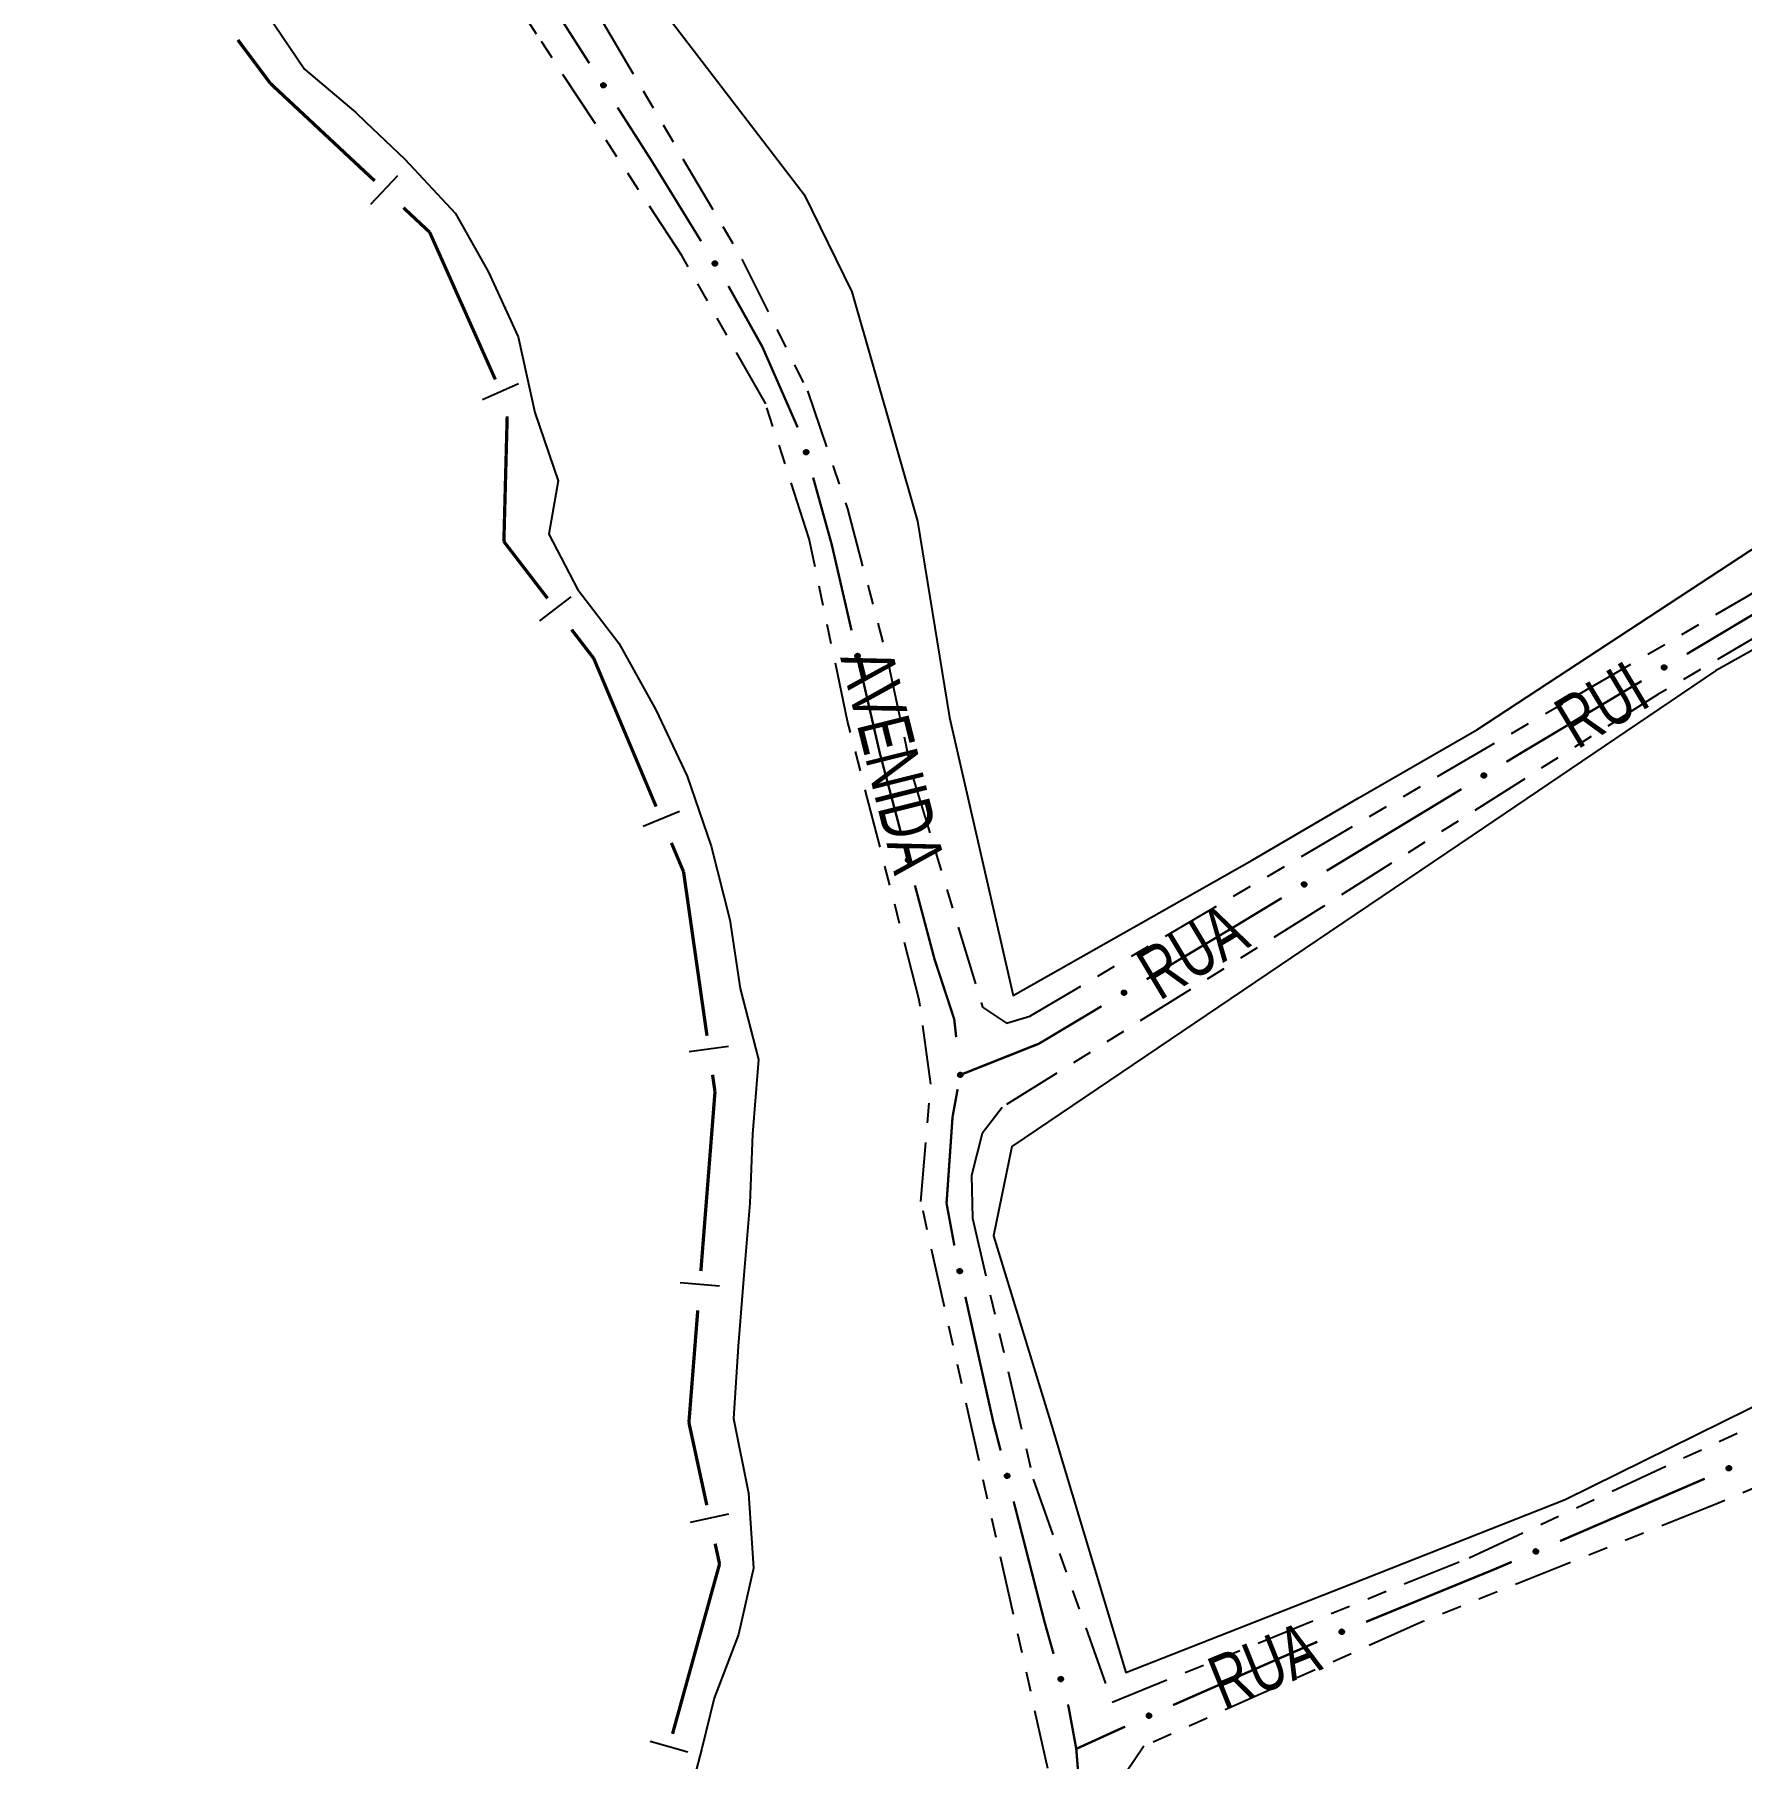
# Model space of a CAD drawing. Extents: x 207981 to 210201, y 4876477 to 4878908.
# Drawn here: x 208852.8 to 208982.8, y 4878459 to 4878590.2 of the extents above; entities that cross this region are included whole.
import ezdxf

# ---------------------------------------------------------------- set-up
doc = ezdxf.new("R2010")
doc.units = 0
doc.header["$LTSCALE"] = 1.5
doc.header["$MEASUREMENT"] = 0
doc.linetypes.add('TRACO_25', pattern=[8, 3, -1, 1, -1, 1, -1])
for name, color, linetype in [('HD-CURSO-PERENE', 170, 'CONTINUOUS'), ('LM-LIM-SETORES-BAIRROS', 250, 'CONTINUOUS'), ('RU-QUADRA', 210, 'CONTINUOUS'), ('SV-EIXO-RUA-N-PAV', 6, 'CONTINUOUS'), ('SV-RUA-NAO-PAV', 7, 'CONTINUOUS'), ('SV-TXT-RUA-N-PAV', 7, 'CONTINUOUS')]:
    doc.layers.add(name, color=color, linetype=linetype)
doc.styles.add('ARIAL', font='ARIAL.SHX')

msp = doc.modelspace()

# ---------------------------------------------------------------- linework, layer by layer
at = {"layer": 'HD-CURSO-PERENE', "linetype": 'Continuous'}
msp.add_polyline3d([(208870.513469, 4878591.827757, 2.24908), (208873.402729, 4878587.578788, 2.24908), (208877.3123, 4878584.289623, 2.24908), (208878.046789, 4878583.584831, 2.24908), (208881.031789, 4878580.720518, 2.24908), (208884.881162, 4878576.601541, 2.24908), (208887.400337, 4878572.122615, 2.24908), (208889.649386, 4878567.203783, 2.24908), (208890.918156, 4878561.44512, 2.24908), (208892.697097, 4878556.236343, 2.24908), (208891.984475, 4878552.189893, 2.24908), (208894.185309, 4878547.998247, 2.24908), (208897.334624, 4878543.889252, 2.24908), (208900.153685, 4878538.810469, 2.24908), (208902.532718, 4878533.771667, 2.24908), (208904.361635, 4878528.442919, 2.24908), (208905.780453, 4878522.834225, 2.24908), (208906.559302, 4878517.595432, 2.24908), (208907.948163, 4878512.186692, 2.24908), (208907.496801, 4878506.497974, 2.24908), (208907.305564, 4878501.249162, 2.24908), (208906.854251, 4878495.770396, 2.24908), (208906.422961, 4878490.38161, 2.24908), (208906.061646, 4878484.862855, 2.24908), (208907.190423, 4878479.184171, 2.24908), (208907.589129, 4878473.475476, 2.24908), (208906.447855, 4878468.416599, 2.24908), (208904.59657, 4878463.577656, 2.24908), (208903.656003, 4878459.739593, 2.24908), (208903.060608, 4878457.516126, 2.246898)], dxfattribs=at)
at = {"layer": 'LM-LIM-SETORES-BAIRROS', "const_width": 0.25}
for points in [[(208868.320269, 4878589.810219), (208870.714654, 4878586.606015)], [(208868.320269, 4878589.810219), (208870.714654, 4878586.606015)], [(208870.714654, 4878586.606015), (208870.790055, 4878586.505113)], [(208870.714654, 4878586.606015), (208870.790055, 4878586.505113)], [(208870.790055, 4878586.505113), (208878.736303, 4878579.082052)], [(208870.790055, 4878586.505113), (208878.736303, 4878579.082052)], [(208880.928566, 4878577.03413), (208882.390074, 4878575.668849)], [(208880.928566, 4878577.03413), (208882.390074, 4878575.668849)], [(208882.390074, 4878575.668849), (208882.923047, 4878575.170967)], [(208882.390074, 4878575.668849), (208882.923047, 4878575.170967)], [(208882.923047, 4878575.170967), (208887.92068, 4878563.964156)], [(208882.923047, 4878575.170967), (208887.92068, 4878563.964156)], [(208888.825193, 4878561.161066), (208888.587608, 4878552.164203)], [(208888.825193, 4878561.161066), (208888.587608, 4878552.164203)], [(208888.587608, 4878552.164203), (208888.573305, 4878551.622585)], [(208888.587608, 4878552.164203), (208888.573305, 4878551.622585)], [(208888.573305, 4878551.622585), (208891.901224, 4878547.29629)], [(208888.573305, 4878551.622585), (208891.901224, 4878547.29629)], [(208893.730356, 4878544.918418), (208894.949778, 4878543.33317)], [(208893.730356, 4878544.918418), (208894.949778, 4878543.33317)], [(208894.949778, 4878543.33317), (208895.413016, 4878542.73096)], [(208894.949778, 4878543.33317), (208895.413016, 4878542.73096)], [(208895.413016, 4878542.73096), (208900.162924, 4878531.449928)], [(208895.413016, 4878542.73096), (208900.162924, 4878531.449928)], [(208901.327095, 4878528.685022), (208902.103209, 4878526.841751)], [(208901.327095, 4878528.685022), (208902.103209, 4878526.841751)], [(208902.103209, 4878526.841751), (208902.252727, 4878526.486645)], [(208902.103209, 4878526.841751), (208902.252727, 4878526.486645)], [(208902.252727, 4878526.486645), (208904.036715, 4878513.998729)], [(208902.252727, 4878526.486645), (208904.036715, 4878513.998729)], [(208904.460979, 4878511.028881), (208904.6024, 4878510.038931)], [(208904.460979, 4878511.028881), (208904.6024, 4878510.038931)], [(208904.646626, 4878509.729353), (208903.570534, 4878496.084441)], [(208904.646626, 4878509.729353), (208903.570534, 4878496.084441)], [(208904.6024, 4878510.038931), (208904.646626, 4878509.729353)], [(208904.6024, 4878510.038931), (208904.646626, 4878509.729353)], [(208903.334675, 4878493.093727), (208902.705716, 4878485.11849)], [(208903.334675, 4878493.093727), (208902.705716, 4878485.11849)], [(208902.705716, 4878485.11849), (208902.661251, 4878484.554666)], [(208902.705716, 4878485.11849), (208902.661251, 4878484.554666)], [(208902.661251, 4878484.554666), (208904.023762, 4878478.266153)], [(208902.661251, 4878484.554666), (208904.023762, 4878478.266153)], [(208904.659022, 4878475.334184), (208904.870776, 4878474.35686)], [(208904.659022, 4878475.334184), (208904.870776, 4878474.35686)], [(208904.870776, 4878474.35686), (208904.993948, 4878473.788373)], [(208904.870776, 4878474.35686), (208904.993948, 4878473.788373)], [(208904.993948, 4878473.788373), (208901.412878, 4878460.856733)], [(208904.993948, 4878473.788373), (208901.412878, 4878460.856733)]]:
    msp.add_lwpolyline(points, dxfattribs=at)
at = {"layer": 'LM-LIM-SETORES-BAIRROS'}
for points in [[(208878.443096, 4878577.30328), (208880.491018, 4878579.495543)], [(208878.443096, 4878577.30328), (208880.491018, 4878579.495543)], [(208886.95801, 4878562.439929), (208889.697916, 4878563.661779)], [(208886.95801, 4878562.439929), (208889.697916, 4878563.661779)], [(208891.321999, 4878545.5891), (208893.699871, 4878547.418232)], [(208891.321999, 4878545.5891), (208893.699871, 4878547.418232)], [(208899.168528, 4878529.946207), (208901.933434, 4878531.110378)], [(208899.168528, 4878529.946207), (208901.933434, 4878531.110378)], [(208902.693212, 4878512.796648), (208905.663061, 4878513.220912)], [(208902.693212, 4878512.796648), (208905.663061, 4878513.220912)], [(208901.996558, 4878495.205466), (208904.987272, 4878494.969607)], [(208901.996558, 4878495.205466), (208904.987272, 4878494.969607)], [(208902.769531, 4878476.9712), (208905.7015, 4878477.60646)], [(208902.769531, 4878476.9712), (208905.7015, 4878477.60646)], [(208899.700404, 4878460.293322), (208902.591594, 4878459.492685)], [(208899.700404, 4878460.293322), (208902.591594, 4878459.492685)]]:
    msp.add_lwpolyline(points, dxfattribs=at)
at = {"layer": 'RU-QUADRA', "linetype": 'Continuous'}
msp.add_lwpolyline([(208888.630238, 4878657.24331), (208866.903948, 4878638.21714), (208887.636, 4878609.109), (208911.443776, 4878578.031817), (208915.072365, 4878570.623581), (208920.058738, 4878553.187654), (208922.505468, 4878538.221109), (208927.360963, 4878517.056026), (208945.544921, 4878527.359097), (208953.606712, 4878532.083207), (208962.6487, 4878537.292228), (208983.433652, 4878550.909606), (209012.599132, 4878568.252632), (209027.653565, 4878577.204634), (209030.354632, 4878580.79388), (209030.385895, 4878586.21265), (209020.774007, 4878608.66759), (209017.43182, 4878616.475484), (209019.056587, 4878618.324129), (209022.049796, 4878619.42689), (209023.811533, 4878620.067765)], dxfattribs=at)
at = {"layer": 'RU-QUADRA', "linetype": 'Continuous', "flags": 128}
msp.add_lwpolyline([(209002.010812, 4878553.63983), (208980.831303, 4878541.771622), (208970.618782, 4878534.870987), (208962.300622, 4878529.250378), (208949.491934, 4878520.595505), (208927.238278, 4878505.558634), (208925.84658, 4878498.770144), (208930.358624, 4878484.017391), (208931.063061, 4878481.714136), (208935.939714, 4878465.517925), (208953.10276, 4878472.276778), (208957.082328, 4878473.847501), (208969.365649, 4878478.695688), (208991.330059, 4878489.543722)], dxfattribs=at)
at = {"layer": 'SV-EIXO-RUA-N-PAV', "const_width": 0.18}
for points in [[(208888.616343, 4878598.150221), (208895.076347, 4878588.03744)], [(208897.229682, 4878584.666513), (208899.383016, 4878581.295586)], [(208899.383016, 4878581.295586), (208899.885016, 4878580.509733)], [(208899.885016, 4878580.509733), (208903.587863, 4878574.4899)], [(208905.667955, 4878571.073689), (208908.105791, 4878566.708262)], [(208908.105791, 4878566.708262), (208908.261657, 4878566.429153)], [(208908.261657, 4878566.429153), (208910.942311, 4878560.310268)], [(208912.118783, 4878556.493886), (208913.457002, 4878551.676296)], [(208913.457002, 4878551.676296), (208913.541874, 4878551.370756)], [(208913.541874, 4878551.370756), (208915.042628, 4878544.858554)], [(208978.634214, 4878543.057357), (208988.938276, 4878549.207666)], [(208915.940895, 4878540.96072), (208917.063728, 4878536.088426)], [(208966.077863, 4878535.562698), (208975.199526, 4878541.007254)], [(208917.063728, 4878536.088426), (208917.192395, 4878535.530104)], [(208917.192395, 4878535.530104), (208918.841986, 4878529.318361)], [(208964.900155, 4878534.849145), (208965.75542, 4878535.367335)], [(208965.75542, 4878535.367335), (208966.077863, 4878535.562698)], [(208951.215908, 4878526.558102), (208961.479093, 4878532.776384)], [(208919.868642, 4878525.452359), (208921.151963, 4878520.619855)], [(208943.913988, 4878522.133997), (208947.794847, 4878524.485341)], [(208937.509999, 4878518.30304), (208943.517177, 4878521.896619)], [(208943.517177, 4878521.896619), (208943.913988, 4878522.133997)], [(208921.151963, 4878520.619855), (208921.364418, 4878519.819828)], [(208921.364418, 4878519.819828), (208922.666798, 4878515.856064)], [(208929.311906, 4878513.398823), (208934.077326, 4878516.249566)], [(208922.666798, 4878515.856064), (208922.863739, 4878515.256677)], [(208922.863739, 4878515.256677), (208923.010332, 4878513.895461)], [(208923.320054, 4878511.019466), (208928.896476, 4878513.233856)], [(208928.896476, 4878513.233856), (208929.311906, 4878513.398823)], [(208923.120005, 4878509.930309), (208922.758702, 4878507.963215)], [(208922.733364, 4878507.82526), (208922.328215, 4878501.979546)], [(208922.758702, 4878507.963215), (208922.733364, 4878507.82526)], [(208922.328215, 4878501.979546), (208922.277048, 4878501.241286)], [(208922.277048, 4878501.241286), (208922.871579, 4878498.035989)], [(208923.711593, 4878494.125625), (208925.668786, 4878485.341014)], [(208925.668786, 4878485.341014), (208925.829787, 4878484.618379)], [(208925.829787, 4878484.618379), (208926.391028, 4878482.429541)], [(208980.002924, 4878480.282053), (208968.982597, 4878475.533116)], [(208927.384529, 4878478.554885), (208929.619907, 4878469.83691)], [(208964.122227, 4878473.43866), (208954.212994, 4878469.381703)], [(208964.390794, 4878473.554392), (208964.122227, 4878473.43866)], [(208965.309155, 4878473.950137), (208964.390794, 4878473.554392)], [(208929.619907, 4878469.83691), (208929.741059, 4878469.364418)], [(208929.741059, 4878469.364418), (208930.424767, 4878466.947022)], [(208950.269805, 4878467.767316), (208939.521448, 4878463.047137)], [(208950.511222, 4878467.866154), (208950.269805, 4878467.767316)], [(208931.513378, 4878463.098005), (208931.56632, 4878462.910819)], [(208931.56632, 4878462.910819), (208932.073132, 4878460.151506)], [(208935.871729, 4878461.410426), (208932.23155, 4878459.752387)], [(208932.073132, 4878460.151506), (208932.15301, 4878459.716614)], [(208932.23155, 4878459.752387), (208932.15301, 4878459.716614)], [(208932.15301, 4878459.716614), (208932.598752, 4878454.176684)]]:
    msp.add_lwpolyline(points, dxfattribs=at)
at = {"layer": 'SV-EIXO-RUA-N-PAV'}
for points in [[(208896.168435, 4878586.53232), (208896.216341, 4878586.522471), (208896.2555, 4878586.50421), (208896.283777, 4878586.479578), (208896.303089, 4878586.451297), (208896.319587, 4878586.420138), (208896.32929, 4878586.385054), (208896.331434, 4878586.343729), (208896.321891, 4878586.295603), (208896.300548, 4878586.256718), (208896.277883, 4878586.227704), (208896.249552, 4878586.205868), (208896.219014, 4878586.190348), (208896.182238, 4878586.181474), (208896.140338, 4878586.179711), (208896.092177, 4878586.190477), (208896.053909, 4878586.208644), (208896.027184, 4878586.233186), (208896.005413, 4878586.261807), (208895.98895, 4878586.293819), (208895.979624, 4878586.328314), (208895.977925, 4878586.370504), (208895.989182, 4878586.417897), (208896.006864, 4878586.456272), (208896.031025, 4878586.483334), (208896.059685, 4878586.504134), (208896.090736, 4878586.521062), (208896.125597, 4878586.532284), (208896.168435, 4878586.53232)], [(208904.6542, 4878572.966429), (208904.701932, 4878572.955766), (208904.740775, 4878572.936842), (208904.768629, 4878572.911733), (208904.787458, 4878572.883127), (208904.803424, 4878572.851693), (208904.812529, 4878572.816449), (208904.81397, 4878572.775093), (208904.80361, 4878572.727136), (208904.781608, 4878572.68862), (208904.758453, 4878572.659995), (208904.729755, 4878572.638644), (208904.698958, 4878572.623645), (208904.662036, 4878572.615398), (208904.620112, 4878572.614347), (208904.572142, 4878572.625932), (208904.534188, 4878572.644746), (208904.507884, 4878572.66974), (208904.486602, 4878572.698726), (208904.470687, 4878572.731014), (208904.461949, 4878572.765662), (208904.460967, 4878572.807875), (208904.473028, 4878572.85507), (208904.49136, 4878572.893138), (208904.515978, 4878572.919786), (208904.544988, 4878572.940096), (208904.576321, 4878572.956493), (208904.611369, 4878572.96712), (208904.6542, 4878572.966429)], [(208911.651104, 4878558.588823), (208911.694019, 4878558.565363), (208911.726104, 4878558.536424), (208911.745919, 4878558.504586), (208911.756092, 4878558.471886), (208911.762731, 4878558.43726), (208911.761724, 4878558.400872), (208911.751659, 4878558.360734), (208911.728428, 4878558.31752), (208911.696623, 4878558.2866), (208911.666448, 4878558.265504), (208911.632961, 4878558.252933), (208911.599216, 4878558.247046), (208911.561453, 4878558.249343), (208911.520877, 4878558.25994), (208911.477988, 4878558.284352), (208911.446727, 4878558.312938), (208911.42837, 4878558.344236), (208911.415945, 4878558.377982), (208911.40959, 4878558.413414), (208911.410786, 4878558.449127), (208911.421528, 4878558.489961), (208911.446184, 4878558.531973), (208911.474339, 4878558.563478), (208911.505372, 4878558.582269), (208911.53887, 4878558.593754), (208911.573519, 4878558.600836), (208911.610138, 4878558.601345), (208911.651104, 4878558.588823)], [(208915.566765, 4878543.074368), (208915.608594, 4878543.049024), (208915.639363, 4878543.018689), (208915.657743, 4878542.986002), (208915.666453, 4878542.952882), (208915.671547, 4878542.917995), (208915.668923, 4878542.881688), (208915.657085, 4878542.842037), (208915.631957, 4878542.799898), (208915.59881, 4878542.770421), (208915.567727, 4878542.750687), (208915.533715, 4878542.739616), (208915.499741, 4878542.735235), (208915.462118, 4878542.739208), (208915.422052, 4878542.751597), (208915.380291, 4878542.77789), (208915.350331, 4878542.807837), (208915.333383, 4878542.83992), (208915.32247, 4878542.874185), (208915.317695, 4878542.909864), (208915.320476, 4878542.945488), (208915.333023, 4878542.985806), (208915.359521, 4878543.02668), (208915.389048, 4878543.056903), (208915.420885, 4878543.074297), (208915.45486, 4878543.084281), (208915.489789, 4878543.089817), (208915.526396, 4878543.088699), (208915.566765, 4878543.074368)], [(208976.737076, 4878542.053189), (208976.748374, 4878542.100774), (208976.767815, 4878542.139362), (208976.793292, 4878542.166878), (208976.822147, 4878542.185324), (208976.853791, 4878542.20087), (208976.889154, 4878542.209504), (208976.930525, 4878542.210393), (208976.978339, 4878542.199395), (208977.016559, 4878542.176882), (208977.044873, 4878542.153347), (208977.065839, 4878542.124367), (208977.080426, 4878542.093373), (208977.08818, 4878542.056344), (208977.088672, 4878542.01441), (208977.076449, 4878541.966598), (208977.057131, 4878541.928899), (208977.031789, 4878541.902931), (208977.002521, 4878541.882037), (208976.970024, 4878541.866553), (208976.935262, 4878541.858278), (208976.89304, 4878541.857859), (208976.84601, 4878541.870548), (208976.80819, 4878541.889386), (208976.781872, 4878541.914357), (208976.761951, 4878541.943635), (208976.745973, 4878541.975184), (208976.735814, 4878542.01037), (208976.737076, 4878542.053189)], [(208963.009696, 4878533.832459), (208963.020679, 4878533.880118), (208963.039864, 4878533.918833), (208963.065159, 4878533.946518), (208963.093891, 4878533.965154), (208963.125432, 4878533.980908), (208963.160737, 4878533.989776), (208963.202101, 4878533.990939), (208963.249987, 4878533.980257), (208963.288355, 4878533.957997), (208963.316824, 4878533.93465), (208963.337981, 4878533.905809), (208963.352772, 4878533.874912), (208963.360771, 4878533.837935), (208963.36154, 4878533.796005), (208963.349634, 4878533.748114), (208963.330565, 4878533.710288), (208963.305395, 4878533.684152), (208963.276266, 4878533.663066), (208963.243872, 4878533.647368), (208963.209166, 4878533.638862), (208963.166948, 4878533.638164), (208963.119835, 4878533.650542), (208963.081891, 4878533.66913), (208963.055409, 4878533.693926), (208963.035294, 4878533.723072), (208963.019108, 4878533.754515), (208963.008716, 4878533.789633), (208963.009696, 4878533.832459)], [(208919.42483, 4878527.552481), (208919.467474, 4878527.528534), (208919.499229, 4878527.499233), (208919.518679, 4878527.467171), (208919.52848, 4878527.434357), (208919.534725, 4878527.399658), (208919.533303, 4878527.363285), (208919.522783, 4878527.323264), (208919.499061, 4878527.280316), (208919.466907, 4878527.24976), (208919.436494, 4878527.229009), (208919.402866, 4878527.21682), (208919.369056, 4878527.211317), (208919.331322, 4878527.214044), (208919.290869, 4878527.225101), (208919.248261, 4878527.249999), (208919.217327, 4878527.278939), (208919.199327, 4878527.310445), (208919.187287, 4878527.34433), (208919.181336, 4878527.379831), (208919.182937, 4878527.415528), (208919.194144, 4878527.456238), (208919.219276, 4878527.497967), (208919.247787, 4878527.529149), (208919.279032, 4878527.547586), (208919.312659, 4878527.558689), (208919.347386, 4878527.565376), (208919.384009, 4878527.565469), (208919.42483, 4878527.552481)], [(208949.32545, 4878525.541416), (208949.336433, 4878525.589075), (208949.355618, 4878525.62779), (208949.380913, 4878525.655474), (208949.409645, 4878525.67411), (208949.441186, 4878525.689865), (208949.47649, 4878525.698733), (208949.517855, 4878525.699895), (208949.565741, 4878525.689213), (208949.604109, 4878525.666954), (208949.632577, 4878525.643607), (208949.653735, 4878525.614766), (208949.668526, 4878525.583869), (208949.676525, 4878525.546892), (208949.677294, 4878525.504962), (208949.665387, 4878525.45707), (208949.646319, 4878525.419244), (208949.621149, 4878525.393109), (208949.59202, 4878525.372022), (208949.559626, 4878525.356324), (208949.52492, 4878525.347819), (208949.482701, 4878525.347121), (208949.435588, 4878525.359499), (208949.397644, 4878525.378087), (208949.371162, 4878525.402883), (208949.351048, 4878525.432028), (208949.334862, 4878525.463472), (208949.32447, 4878525.498589), (208949.32545, 4878525.541416)], [(208935.613849, 4878517.297009), (208935.6251, 4878517.344606), (208935.644503, 4878517.383212), (208935.669953, 4878517.410754), (208935.698789, 4878517.429228), (208935.730419, 4878517.444805), (208935.765773, 4878517.453474), (208935.807143, 4878517.454404), (208935.854968, 4878517.443453), (208935.89321, 4878517.420977), (208935.921547, 4878517.39747), (208935.942541, 4878517.368511), (208935.957159, 4878517.337531), (208935.964949, 4878517.30051), (208935.965482, 4878517.258576), (208935.953307, 4878517.210752), (208935.934025, 4878517.173034), (208935.908709, 4878517.147041), (208935.879461, 4878517.126119), (208935.84698, 4878517.110603), (208935.812226, 4878517.102293), (208935.770005, 4878517.101832), (208935.722962, 4878517.114475), (208935.685123, 4878517.133277), (208935.658781, 4878517.158222), (208935.638831, 4878517.18748), (208935.622822, 4878517.219014), (208935.612628, 4878517.254189), (208935.613849, 4878517.297009)], [(208923.45428, 4878511.140896), (208923.482614, 4878511.101032), (208923.498815, 4878511.060976), (208923.502711, 4878511.023678), (208923.49756, 4878510.989822), (208923.488389, 4878510.955779), (208923.471571, 4878510.923496), (208923.444967, 4878510.8918), (208923.405177, 4878510.863096), (208923.363053, 4878510.849197), (208923.326691, 4878510.843421), (208923.291078, 4878510.846759), (208923.258156, 4878510.856223), (208923.2252, 4878510.874802), (208923.193343, 4878510.902075), (208923.165449, 4878510.942784), (208923.149835, 4878510.982163), (208923.147014, 4878511.018338), (208923.150597, 4878511.054119), (208923.160376, 4878511.088763), (208923.177068, 4878511.120357), (208923.204587, 4878511.152383), (208923.245131, 4878511.179382), (208923.284229, 4878511.195403), (208923.320354, 4878511.198732), (208923.355502, 4878511.194411), (208923.389759, 4878511.185628), (208923.422914, 4878511.170072), (208923.45428, 4878511.140896)], [(208923.352861, 4878496.241942), (208923.394505, 4878496.216294), (208923.425052, 4878496.185736), (208923.443193, 4878496.152915), (208923.451662, 4878496.119733), (208923.456502, 4878496.08481), (208923.453614, 4878496.048523), (208923.441488, 4878496.008959), (208923.416053, 4878495.967004), (208923.382692, 4878495.937769), (208923.351467, 4878495.918262), (208923.317375, 4878495.907439), (208923.28337, 4878495.903305), (208923.245777, 4878495.907552), (208923.205803, 4878495.920232), (208923.164234, 4878495.946829), (208923.134492, 4878495.976993), (208923.117779, 4878496.009199), (208923.107115, 4878496.043542), (208923.102601, 4878496.079255), (208923.105641, 4878496.114858), (208923.118481, 4878496.155083), (208923.145275, 4878496.195764), (208923.175022, 4878496.225771), (208923.206985, 4878496.242932), (208923.241032, 4878496.252669), (208923.276, 4878496.25795), (208923.312597, 4878496.256566), (208923.352861, 4878496.241942)], [(208982.015159, 4878481.029309), (208981.997731, 4878480.983611), (208981.973408, 4878480.9479), (208981.944548, 4878480.923954), (208981.913528, 4878480.909444), (208981.880121, 4878480.898173), (208981.843933, 4878480.89424), (208981.802801, 4878480.898773), (208981.756837, 4878480.915934), (208981.721892, 4878480.943255), (208981.696902, 4878480.970293), (208981.679909, 4878481.001767), (208981.669504, 4878481.034404), (208981.666662, 4878481.072129), (208981.671662, 4878481.113767), (208981.690037, 4878481.159568), (208981.714123, 4878481.194415), (208981.742645, 4878481.216844), (208981.774396, 4878481.233727), (208981.80864, 4878481.244825), (208981.844185, 4878481.24848), (208981.886099, 4878481.24337), (208981.931064, 4878481.224635), (208981.966094, 4878481.201009), (208981.988917, 4878481.172809), (208982.004835, 4878481.141176), (208982.016547, 4878481.107807), (208982.022015, 4878481.071594), (208982.015159, 4878481.029309)], [(208926.958723, 4878480.658732), (208927.001161, 4878480.634421), (208927.032663, 4878480.604849), (208927.051839, 4878480.572622), (208927.061358, 4878480.539725), (208927.067305, 4878480.504973), (208927.065572, 4878480.468613), (208927.054709, 4878480.428684), (208927.03062, 4878480.385942), (208926.998205, 4878480.355662), (208926.967616, 4878480.335172), (208926.933885, 4878480.323271), (208926.900029, 4878480.318059), (208926.86232, 4878480.321108), (208926.821962, 4878480.332512), (208926.77957, 4878480.357774), (208926.748885, 4878480.386978), (208926.731156, 4878480.418637), (208926.719406, 4878480.452623), (208926.713759, 4878480.488175), (208926.715666, 4878480.523857), (208926.727221, 4878480.564469), (208926.752709, 4878480.605981), (208926.781487, 4878480.636918), (208926.812889, 4878480.655087), (208926.846609, 4878480.665901), (208926.881392, 4878480.67229), (208926.918015, 4878480.672069), (208926.958723, 4878480.658732)], [(208967.32139, 4878474.697393), (208967.303962, 4878474.651696), (208967.279639, 4878474.615984), (208967.250779, 4878474.592038), (208967.219759, 4878474.577528), (208967.186352, 4878474.566257), (208967.150164, 4878474.562325), (208967.109032, 4878474.566857), (208967.063069, 4878474.584018), (208967.028124, 4878474.611339), (208967.003133, 4878474.638377), (208966.98614, 4878474.669851), (208966.975735, 4878474.702488), (208966.972893, 4878474.740213), (208966.977893, 4878474.781852), (208966.996268, 4878474.827652), (208967.020354, 4878474.862499), (208967.048877, 4878474.884928), (208967.080627, 4878474.901811), (208967.114871, 4878474.912909), (208967.150416, 4878474.916564), (208967.19233, 4878474.911454), (208967.237295, 4878474.89272), (208967.272325, 4878474.869094), (208967.295148, 4878474.840894), (208967.311066, 4878474.809261), (208967.322778, 4878474.775891), (208967.328246, 4878474.739679), (208967.32139, 4878474.697393)], [(208952.536784, 4878468.576494), (208952.518524, 4878468.531123), (208952.493551, 4878468.495862), (208952.464259, 4878468.472448), (208952.432979, 4878468.458507), (208952.399371, 4878468.447849), (208952.363117, 4878468.444579), (208952.322075, 4878468.449862), (208952.276433, 4878468.467861), (208952.241993, 4878468.495817), (208952.217502, 4878468.523307), (208952.201087, 4878468.555087), (208952.19128, 4878468.587908), (208952.189129, 4878468.625679), (208952.194889, 4878468.667219), (208952.214098, 4878468.712676), (208952.238817, 4878468.747076), (208952.267745, 4878468.76898), (208952.299799, 4878468.78528), (208952.33424, 4878468.79575), (208952.369846, 4878468.798755), (208952.41166, 4878468.792879), (208952.456275, 4878468.773325), (208952.490867, 4878468.749063), (208952.513171, 4878468.72045), (208952.528508, 4878468.688531), (208952.539608, 4878468.654954), (208952.544412, 4878468.618647), (208952.536784, 4878468.576494)], [(208931.035895, 4878465.190729), (208931.078919, 4878465.167471), (208931.11114, 4878465.138683), (208931.131103, 4878465.106938), (208931.141429, 4878465.074285), (208931.148231, 4878465.039691), (208931.147393, 4878465.003299), (208931.137517, 4878464.963114), (208931.114488, 4878464.919792), (208931.082829, 4878464.888723), (208931.052753, 4878464.867486), (208931.019325, 4878464.854758), (208930.985607, 4878464.848714), (208930.947835, 4878464.850834), (208930.907209, 4878464.86124), (208930.864207, 4878464.885451), (208930.832812, 4878464.91389), (208930.814309, 4878464.945103), (208930.801726, 4878464.97879), (208930.795205, 4878465.014191), (208930.796233, 4878465.049909), (208930.806785, 4878465.090794), (208930.831243, 4878465.132921), (208930.85925, 4878465.164557), (208930.890195, 4878465.183494), (208930.923639, 4878465.195135), (208930.958254, 4878465.202379), (208930.994871, 4878465.20306), (208931.035895, 4878465.190729)], [(208937.868204, 4878462.198824), (208937.851718, 4878462.152778), (208937.828133, 4878462.116575), (208937.799771, 4878462.092042), (208937.769055, 4878462.076898), (208937.735886, 4878462.064944), (208937.699786, 4878462.060269), (208937.658571, 4878462.063957), (208937.612264, 4878462.080171), (208937.576766, 4878462.106769), (208937.551226, 4878462.133288), (208937.53359, 4878462.164407), (208937.522517, 4878462.196823), (208937.518902, 4878462.234482), (208937.523047, 4878462.276214), (208937.540477, 4878462.322383), (208937.563843, 4878462.357716), (208937.591899, 4878462.380726), (208937.623297, 4878462.398257), (208937.657305, 4878462.410056), (208937.692768, 4878462.41444), (208937.734778, 4878462.410191), (208937.780118, 4878462.392383), (208937.815626, 4878462.369481), (208937.839023, 4878462.341755), (208937.855587, 4878462.310456), (208937.867981, 4878462.277334), (208937.874191, 4878462.241241), (208937.868204, 4878462.198824)]]:
    msp.add_lwpolyline(points, close=True, dxfattribs=at)
for points in [[(208895.977925, 4878586.370504), (208896.140338, 4878586.179711)], [(208895.979624, 4878586.328314), (208896.092177, 4878586.190477)], [(208895.983744, 4878586.346049), (208896.11169, 4878586.191382)], [(208895.986909, 4878586.391788), (208896.159218, 4878586.182882)], [(208895.987159, 4878586.307751), (208896.069177, 4878586.204704)], [(208895.98895, 4878586.293819), (208896.053909, 4878586.208644)], [(208895.989182, 4878586.417897), (208896.182238, 4878586.181474)], [(208895.998347, 4878586.434716), (208896.197196, 4878586.189332)], [(208896.006864, 4878586.456272), (208896.219014, 4878586.190348)], [(208896.020165, 4878586.466464), (208896.232236, 4878586.200381)], [(208896.031025, 4878586.483334), (208896.249552, 4878586.205868)], [(208896.04639, 4878586.491313), (208896.260569, 4878586.216861)], [(208896.059685, 4878586.504134), (208896.277883, 4878586.227704)], [(208896.078173, 4878586.509996), (208896.28804, 4878586.247363)], [(208896.090736, 4878586.521062), (208896.300548, 4878586.256718)], [(208896.110594, 4878586.522611), (208896.309123, 4878586.280261)], [(208896.125597, 4878586.532284), (208896.321891, 4878586.295603)], [(208896.145953, 4878586.530626), (208896.32318, 4878586.321624)], [(208896.168435, 4878586.53232), (208896.331434, 4878586.343729)], [(208896.194311, 4878586.525895), (208896.326026, 4878586.370397)], [(208896.216341, 4878586.522471), (208896.32929, 4878586.385054)], [(208896.238709, 4878586.512157), (208896.318842, 4878586.409526)], [(208896.2555, 4878586.50421), (208896.319587, 4878586.420138)], [(208904.460967, 4878572.807875), (208904.620112, 4878572.614347)], [(208904.461949, 4878572.765662), (208904.572142, 4878572.625932)], [(208904.466369, 4878572.783324), (208904.591667, 4878572.626504)], [(208904.469133, 4878572.744974), (208904.549387, 4878572.640547)], [(208904.470312, 4878572.829003), (208904.639043, 4878572.617198)], [(208904.473028, 4878572.85507), (208904.662036, 4878572.615398)], [(208904.482478, 4878572.871731), (208904.677126, 4878572.623001)], [(208904.49136, 4878572.893138), (208904.698958, 4878572.623645)], [(208904.504832, 4878572.903103), (208904.712348, 4878572.633453)], [(208904.515978, 4878572.919786), (208904.729755, 4878572.638644)], [(208904.531476, 4878572.927502), (208904.740957, 4878572.649448)], [(208904.544988, 4878572.940096), (208904.758453, 4878572.659995)], [(208904.563572, 4878572.945642), (208904.768943, 4878572.679479)], [(208904.576321, 4878572.956493), (208904.781608, 4878572.68862)], [(208904.596203, 4878572.957704), (208904.790583, 4878572.712013)], [(208904.611369, 4878572.96712), (208904.80361, 4878572.727136)], [(208904.631693, 4878572.965116), (208904.805341, 4878572.753131)], [(208904.6542, 4878572.966429), (208904.81397, 4878572.775093)], [(208904.679964, 4878572.959564), (208904.809016, 4878572.801849)], [(208904.701932, 4878572.955766), (208904.812529, 4878572.816449)], [(208904.724121, 4878572.945074), (208904.802498, 4878572.841094)], [(208904.740775, 4878572.936842), (208904.803424, 4878572.851693)], [(208904.470687, 4878572.731014), (208904.534188, 4878572.644746)], [(208911.40959, 4878558.413414), (208911.446727, 4878558.312938)], [(208911.410786, 4878558.449127), (208911.477988, 4878558.284352)], [(208911.411962, 4878558.427259), (208911.460169, 4878558.304695)], [(208911.419923, 4878558.464875), (208911.496909, 4878558.279496)], [(208911.421528, 4878558.489961), (208911.520877, 4878558.25994)], [(208911.436358, 4878558.507677), (208911.539857, 4878558.257438)], [(208911.446184, 4878558.531973), (208911.561453, 4878558.249343)], [(208911.459877, 4878558.545366), (208911.578058, 4878558.252471)], [(208911.474339, 4878558.563478), (208911.599216, 4878558.247046)], [(208911.490043, 4878558.569324), (208911.614797, 4878558.252763)], [(208911.505372, 4878558.582269), (208911.632961, 4878558.252933)], [(208911.5224, 4878558.585393), (208911.646716, 4878558.260213)], [(208911.53887, 4878558.593754), (208911.666448, 4878558.265504)], [(208911.558263, 4878558.593939), (208911.681922, 4878558.281322)], [(208911.573519, 4878558.600836), (208911.696623, 4878558.2866)], [(208911.592958, 4878558.596495), (208911.711723, 4878558.306595)], [(208911.610138, 4878558.601345), (208911.728428, 4878558.31752)], [(208911.629113, 4878558.593793), (208911.737287, 4878558.34202)], [(208911.651104, 4878558.588823), (208911.751659, 4878558.360734)], [(208911.673961, 4878558.575094), (208911.754306, 4878558.387816)], [(208911.694019, 4878558.565363), (208911.761724, 4878558.400872)], [(208911.71238, 4878558.548945), (208911.758908, 4878558.427332)], [(208911.726104, 4878558.536424), (208911.762731, 4878558.43726)], [(208915.317695, 4878542.909864), (208915.350331, 4878542.807837)], [(208915.320476, 4878542.945488), (208915.380291, 4878542.77789)], [(208915.32068, 4878542.92359), (208915.363393, 4878542.799006)], [(208915.330305, 4878542.960815), (208915.398977, 4878542.772199)], [(208915.333023, 4878542.985806), (208915.422052, 4878542.751597)], [(208915.348625, 4878543.002845), (208915.440903, 4878542.748254)], [(208915.359521, 4878543.02668), (208915.462118, 4878542.739208)], [(208915.373795, 4878543.039452), (208915.478845, 4878542.741594)], [(208915.389048, 4878543.056903), (208915.499741, 4878542.735235)], [(208915.404996, 4878543.062045), (208915.515561, 4878542.740254)], [(208915.420885, 4878543.074297), (208915.533715, 4878542.739616)], [(208915.438036, 4878543.07666), (208915.54778, 4878542.746278)], [(208915.45486, 4878543.084281), (208915.567727, 4878542.750687)], [(208915.474243, 4878543.083604), (208915.583889, 4878542.765802)], [(208915.489789, 4878543.089817), (208915.59881, 4878542.770421)], [(208915.509017, 4878543.084617), (208915.614783, 4878542.789725)], [(208915.526396, 4878543.088699), (208915.631957, 4878542.799898)], [(208915.545017, 4878543.08031), (208915.641896, 4878542.823979)], [(208915.566765, 4878543.074368), (208915.657085, 4878542.842037)], [(208915.588989, 4878543.059637), (208915.660933, 4878542.868975)], [(208915.608594, 4878543.049024), (208915.668923, 4878542.881688)], [(208915.626209, 4878543.031807), (208915.667286, 4878542.908246)], [(208915.639363, 4878543.018689), (208915.671547, 4878542.917995)], [(208976.735814, 4878542.01037), (208976.978339, 4878542.199395)], [(208976.737076, 4878542.053189), (208976.930525, 4878542.210393)], [(208976.738089, 4878542.030666), (208976.95237, 4878542.201473)], [(208976.744284, 4878542.078859), (208976.903705, 4878542.205797)], [(208976.745027, 4878541.99508), (208976.993287, 4878542.186168)], [(208976.745973, 4878541.975184), (208977.016559, 4878542.176882)], [(208976.748374, 4878542.100774), (208976.889154, 4878542.209504)], [(208976.756653, 4878541.962291), (208977.02553, 4878542.164096)], [(208976.759361, 4878542.122819), (208976.864377, 4878542.199802)], [(208976.761951, 4878541.943635), (208977.044873, 4878542.153347)], [(208976.767815, 4878542.139362), (208976.853791, 4878542.20087)], [(208976.774364, 4878541.929957), (208977.055185, 4878542.135713)], [(208976.781872, 4878541.914357), (208977.065839, 4878542.124367)], [(208976.798405, 4878541.90299), (208977.070798, 4878542.106893)], [(208976.80819, 4878541.889386), (208977.080426, 4878542.093373)], [(208976.829477, 4878541.880219), (208977.080779, 4878542.071534)], [(208976.84601, 4878541.870548), (208977.08818, 4878542.056344)], [(208976.872038, 4878541.867485), (208977.086074, 4878542.033377)], [(208976.89304, 4878541.857859), (208977.088672, 4878542.01441)], [(208976.91766, 4878541.862934), (208977.076137, 4878541.986129)], [(208976.935262, 4878541.858278), (208977.076449, 4878541.966598)], [(208976.956044, 4878541.865186), (208977.061531, 4878541.94404)], [(208976.970024, 4878541.866553), (208977.057131, 4878541.928899)], [(208963.008716, 4878533.789633), (208963.249987, 4878533.980257)], [(208963.009696, 4878533.832459), (208963.202101, 4878533.990939)], [(208963.010857, 4878533.809944), (208963.224005, 4878533.982163)], [(208963.016733, 4878533.858176), (208963.175312, 4878533.986165)], [(208963.018031, 4878533.774404), (208963.265022, 4878533.967129)], [(208963.019108, 4878533.754515), (208963.288355, 4878533.957997)], [(208963.020679, 4878533.880118), (208963.160737, 4878533.989776)], [(208963.029873, 4878533.741693), (208963.297411, 4878533.945271)], [(208963.03152, 4878533.902235), (208963.136024, 4878533.979911)], [(208963.035294, 4878533.723072), (208963.316824, 4878533.93465)], [(208963.039864, 4878533.918833), (208963.125432, 4878533.980908)], [(208963.047797, 4878533.709476), (208963.327252, 4878533.917084)], [(208963.055409, 4878533.693926), (208963.337981, 4878533.905809)], [(208963.072016, 4878533.682669), (208963.343055, 4878533.888368)], [(208963.081891, 4878533.66913), (208963.352772, 4878533.874912)], [(208963.103238, 4878533.660104), (208963.35327, 4878533.853076)], [(208963.119835, 4878533.650542), (208963.360771, 4878533.837935)], [(208963.145882, 4878533.647651), (208963.358817, 4878533.814955)], [(208963.166948, 4878533.638164), (208963.36154, 4878533.796005)], [(208963.191534, 4878533.643402), (208963.349193, 4878533.767642)], [(208963.209166, 4878533.638862), (208963.349634, 4878533.748114)], [(208963.229902, 4878533.645907), (208963.334866, 4878533.725458)], [(208963.243872, 4878533.647368), (208963.330565, 4878533.710288)], [(208919.181336, 4878527.379831), (208919.217327, 4878527.278939)], [(208919.182937, 4878527.415528), (208919.248261, 4878527.249999)], [(208919.183865, 4878527.393648), (208919.230674, 4878527.270545)], [(208919.192254, 4878527.431172), (208919.267125, 4878527.244929)], [(208919.194144, 4878527.456238), (208919.290869, 4878527.225101)], [(208919.209174, 4878527.473784), (208919.309819, 4878527.222383)], [(208919.219276, 4878527.497967), (208919.331322, 4878527.214044)], [(208919.23312, 4878527.511203), (208919.347961, 4878527.216982)], [(208919.247787, 4878527.529149), (208919.369056, 4878527.211317)], [(208919.263557, 4878527.534816), (208919.384702, 4878527.216856)], [(208919.279032, 4878527.547586), (208919.402866, 4878527.21682)], [(208919.296095, 4878527.550516), (208919.416703, 4878527.223943)], [(208919.312659, 4878527.558689), (208919.436494, 4878527.229009)], [(208919.332053, 4878527.558653), (208919.452147, 4878527.24465)], [(208919.347386, 4878527.565376), (208919.466907, 4878527.24976)], [(208919.366774, 4878527.560815), (208919.482233, 4878527.269582)], [(208919.384009, 4878527.565469), (208919.499061, 4878527.280316)], [(208919.402897, 4878527.557701), (208919.508199, 4878527.304713)], [(208919.42483, 4878527.552481), (208919.522783, 4878527.323264)], [(208919.447528, 4878527.538493), (208919.525738, 4878527.350314)], [(208919.467474, 4878527.528534), (208919.533303, 4878527.363285)], [(208919.485648, 4878527.511909), (208919.530789, 4878527.389774)], [(208919.499229, 4878527.499233), (208919.534725, 4878527.399658)], [(208949.32447, 4878525.498589), (208949.565741, 4878525.689213)], [(208949.32545, 4878525.541416), (208949.517855, 4878525.699895)], [(208949.326611, 4878525.5189), (208949.539758, 4878525.691119)], [(208949.332487, 4878525.567133), (208949.491066, 4878525.695122)], [(208949.333785, 4878525.483361), (208949.580776, 4878525.676085)], [(208949.334862, 4878525.463472), (208949.604109, 4878525.666954)], [(208949.336433, 4878525.589075), (208949.47649, 4878525.698733)], [(208949.345627, 4878525.45065), (208949.613164, 4878525.654227)], [(208949.347274, 4878525.611192), (208949.451778, 4878525.688868)], [(208949.351048, 4878525.432028), (208949.632577, 4878525.643607)], [(208949.355618, 4878525.62779), (208949.441186, 4878525.689865)], [(208949.363551, 4878525.418433), (208949.643006, 4878525.62604)], [(208949.371162, 4878525.402883), (208949.653735, 4878525.614766)], [(208949.38777, 4878525.391625), (208949.658809, 4878525.597324)], [(208949.397644, 4878525.378087), (208949.668526, 4878525.583869)], [(208949.418991, 4878525.369061), (208949.669024, 4878525.562032)], [(208949.435588, 4878525.359499), (208949.676525, 4878525.546892)], [(208949.461636, 4878525.356608), (208949.674571, 4878525.523912)], [(208949.482701, 4878525.347121), (208949.677294, 4878525.504962)], [(208949.507287, 4878525.352358), (208949.664946, 4878525.476599)], [(208949.52492, 4878525.347819), (208949.665387, 4878525.45707)], [(208949.545655, 4878525.354864), (208949.650619, 4878525.434414)], [(208949.559626, 4878525.356324), (208949.646319, 4878525.419244)], [(208935.612628, 4878517.254189), (208935.854968, 4878517.443453)], [(208935.613849, 4878517.297009), (208935.807143, 4878517.454404)], [(208935.614883, 4878517.274488), (208935.828997, 4878517.445505)], [(208935.621031, 4878517.322687), (208935.780327, 4878517.449781)], [(208935.621857, 4878517.238908), (208935.869929, 4878517.43024)], [(208935.622822, 4878517.219014), (208935.89321, 4878517.420977)], [(208935.6251, 4878517.344606), (208935.765773, 4878517.453474)], [(208935.633515, 4878517.206131), (208935.902194, 4878517.4082)], [(208935.636066, 4878517.366661), (208935.741005, 4878517.443748)], [(208935.638831, 4878517.18748), (208935.921547, 4878517.39747)], [(208935.644503, 4878517.383212), (208935.730419, 4878517.444805)], [(208935.651257, 4878517.173814), (208935.931877, 4878517.379845)], [(208935.658781, 4878517.158222), (208935.942541, 4878517.368511)], [(208935.675325, 4878517.146871), (208935.947518, 4878517.351041)], [(208935.685123, 4878517.133277), (208935.957159, 4878517.337531)], [(208935.706419, 4878517.124131), (208935.957534, 4878517.315692)], [(208935.722962, 4878517.114475), (208935.964949, 4878517.30051)], [(208935.748993, 4878517.111438), (208935.962866, 4878517.277541)], [(208935.770005, 4878517.101832), (208935.965482, 4878517.258576)], [(208935.79462, 4878517.106932), (208935.952975, 4878517.230283)], [(208935.812226, 4878517.102293), (208935.953307, 4878517.210752)], [(208935.833001, 4878517.109221), (208935.938411, 4878517.18818)], [(208935.84698, 4878517.110603), (208935.934025, 4878517.173034)], [(208923.160376, 4878511.088763), (208923.149835, 4878510.982163)], [(208923.168563, 4878511.100176), (208923.15832, 4878510.968872)], [(208923.177068, 4878511.120357), (208923.165449, 4878510.942784)], [(208923.192173, 4878511.130524), (208923.180341, 4878510.930144)], [(208923.204587, 4878511.152383), (208923.193343, 4878510.902075)], [(208923.22567, 4878511.16183), (208923.209319, 4878510.891525)], [(208923.245131, 4878511.179382), (208923.2252, 4878510.874802)], [(208923.263303, 4878511.185439), (208923.241501, 4878510.870353)], [(208923.284229, 4878511.195403), (208923.258156, 4878510.856223)], [(208923.300908, 4878511.193793), (208923.274669, 4878510.85455)], [(208923.320354, 4878511.198732), (208923.291078, 4878510.846759)], [(208923.337035, 4878511.194094), (208923.306633, 4878510.847292)], [(208923.355502, 4878511.194411), (208923.326691, 4878510.843421)], [(208923.373024, 4878511.186096), (208923.347525, 4878510.85088)], [(208923.389759, 4878511.185628), (208923.363053, 4878510.849197)], [(208923.405343, 4878511.173223), (208923.385377, 4878510.860575)], [(208923.422914, 4878511.170072), (208923.405177, 4878510.863096)], [(208923.436677, 4878511.154982), (208923.423858, 4878510.881254)], [(208923.45428, 4878511.140896), (208923.444967, 4878510.8918)], [(208923.468832, 4878511.118555), (208923.459191, 4878510.914998)], [(208923.482614, 4878511.101032), (208923.471571, 4878510.923496)], [(208923.491948, 4878511.078238), (208923.480609, 4878510.948522)], [(208923.498815, 4878511.060976), (208923.488389, 4878510.955779)], [(208923.102601, 4878496.079255), (208923.134492, 4878495.976993)], [(208923.105641, 4878496.114858), (208923.164234, 4878495.946829)], [(208923.105685, 4878496.092959), (208923.14749, 4878495.968067)], [(208923.115581, 4878496.130113), (208923.182878, 4878495.941002)], [(208923.118481, 4878496.155083), (208923.205803, 4878495.920232)], [(208923.134206, 4878496.172008), (208923.224628, 4878495.916752)], [(208923.145275, 4878496.195764), (208923.245777, 4878495.907552)], [(208923.159643, 4878496.208431), (208923.262521, 4878495.909817)], [(208923.175022, 4878496.225771), (208923.28337, 4878495.903305)], [(208923.191007, 4878496.230797), (208923.299227, 4878495.908209)], [(208923.206985, 4878496.242932), (208923.317375, 4878495.907439)], [(208923.224152, 4878496.245171), (208923.331488, 4878495.913999)], [(208923.241032, 4878496.252669), (208923.351467, 4878495.918262)], [(208923.260409, 4878496.251851), (208923.367738, 4878495.933259)], [(208923.276, 4878496.25795), (208923.382692, 4878495.937769)], [(208923.29519, 4878496.25261), (208923.398806, 4878495.956957)], [(208923.312597, 4878496.256566), (208923.416053, 4878495.967004)], [(208923.331157, 4878496.248042), (208923.426168, 4878495.991012)], [(208923.352861, 4878496.241942), (208923.441488, 4878496.008959)], [(208923.374977, 4878496.22705), (208923.445532, 4878496.035868)], [(208923.394505, 4878496.216294), (208923.453614, 4878496.048523)], [(208923.411994, 4878496.198949), (208923.45217, 4878496.075093)], [(208923.425052, 4878496.185736), (208923.456502, 4878496.08481)], [(208981.931064, 4878481.224635), (208981.666662, 4878481.072129)], [(208981.966094, 4878481.201009), (208981.669504, 4878481.034404)], [(208981.886099, 4878481.24337), (208981.671662, 4878481.113767)], [(208981.905661, 4878481.231078), (208981.671755, 4878481.094623)], [(208981.94619, 4878481.212883), (208981.672011, 4878481.056102)], [(208981.974014, 4878481.186242), (208981.677279, 4878481.01974)], [(208981.988917, 4878481.172809), (208981.679909, 4878481.001767)], [(208981.861026, 4878481.241561), (208981.68779, 4878481.140164)], [(208981.99432, 4878481.156361), (208981.688986, 4878480.989125)], [(208981.844185, 4878481.24848), (208981.690037, 4878481.159568)], [(208982.004835, 4878481.141176), (208981.696902, 4878480.970293)], [(208981.822678, 4878481.244351), (208981.707778, 4878481.17998)], [(208981.80864, 4878481.244825), (208981.714123, 4878481.194415)], [(208982.007647, 4878481.121987), (208981.714671, 4878480.957105)], [(208982.016547, 4878481.107807), (208981.721892, 4878480.943255)], [(208982.014881, 4878481.087959), (208981.743749, 4878480.931004)], [(208982.022015, 4878481.071594), (208981.756837, 4878480.915934)], [(208982.017103, 4878481.051771), (208981.782311, 4878480.910476)], [(208982.015159, 4878481.029309), (208981.802801, 4878480.898773)], [(208982.004654, 4878481.004803), (208981.829992, 4878480.89982)], [(208981.997731, 4878480.983611), (208981.843933, 4878480.89424)], [(208981.983953, 4878480.963194), (208981.869766, 4878480.900616)], [(208981.973408, 4878480.9479), (208981.880121, 4878480.898173)], [(208926.713759, 4878480.488175), (208926.748885, 4878480.386978)], [(208926.715666, 4878480.523857), (208926.77957, 4878480.357774)], [(208926.716406, 4878480.50197), (208926.76216, 4878480.378469)], [(208926.725116, 4878480.53942), (208926.798389, 4878480.352543)], [(208926.727221, 4878480.564469), (208926.821962, 4878480.332512)], [(208926.742401, 4878480.581885), (208926.840889, 4878480.329632)], [(208926.752709, 4878480.605981), (208926.86232, 4878480.321108)], [(208926.766667, 4878480.619098), (208926.878983, 4878480.323904)], [(208926.781487, 4878480.636918), (208926.900029, 4878480.318059)], [(208926.797305, 4878480.642449), (208926.915721, 4878480.323464)], [(208926.812889, 4878480.655087), (208926.933885, 4878480.323271)], [(208926.829976, 4878480.65787), (208926.947783, 4878480.330276)], [(208926.846609, 4878480.665901), (208926.967616, 4878480.335172)], [(208926.866003, 4878480.665699), (208926.983402, 4878480.350679)], [(208926.881392, 4878480.67229), (208926.998205, 4878480.355662)], [(208926.900741, 4878480.667563), (208927.013701, 4878480.375351)], [(208926.918015, 4878480.672069), (208927.03062, 4878480.385942)], [(208926.936836, 4878480.66414), (208927.039967, 4878480.41026)], [(208926.958723, 4878480.658732), (208927.054709, 4878480.428684)], [(208926.981301, 4878480.644551), (208927.057896, 4878480.455708)], [(208927.001161, 4878480.634421), (208927.065572, 4878480.468613)], [(208927.019192, 4878480.617641), (208927.063284, 4878480.495124)], [(208927.032663, 4878480.604849), (208927.067305, 4878480.504973)], [(208967.237295, 4878474.89272), (208966.972893, 4878474.740213)], [(208967.272325, 4878474.869094), (208966.975735, 4878474.702488)], [(208967.19233, 4878474.911454), (208966.977893, 4878474.781852)], [(208967.211892, 4878474.899163), (208966.977987, 4878474.762707)], [(208967.252421, 4878474.880968), (208966.978242, 4878474.724186)], [(208967.280245, 4878474.854327), (208966.983511, 4878474.687825)], [(208967.295148, 4878474.840894), (208966.98614, 4878474.669851)], [(208967.167258, 4878474.909645), (208966.994022, 4878474.808248)], [(208967.300551, 4878474.824445), (208966.995217, 4878474.65721)], [(208967.150416, 4878474.916564), (208966.996268, 4878474.827652)], [(208967.311066, 4878474.809261), (208967.003133, 4878474.638377)], [(208967.128909, 4878474.912436), (208967.01401, 4878474.848064)], [(208967.114871, 4878474.912909), (208967.020354, 4878474.862499)], [(208967.313878, 4878474.790071), (208967.020903, 4878474.625189)], [(208967.322778, 4878474.775891), (208967.028124, 4878474.611339)], [(208967.321112, 4878474.756043), (208967.04998, 4878474.599088)], [(208967.328246, 4878474.739679), (208967.063069, 4878474.584018)], [(208967.323334, 4878474.719855), (208967.088543, 4878474.57856)], [(208967.32139, 4878474.697393), (208967.109032, 4878474.566857)], [(208967.310886, 4878474.672887), (208967.136223, 4878474.567904)], [(208967.303962, 4878474.651696), (208967.150164, 4878474.562325)], [(208967.290184, 4878474.631278), (208967.175998, 4878474.5687)], [(208967.279639, 4878474.615984), (208967.186352, 4878474.566257)], [(208952.456275, 4878468.773325), (208952.189129, 4878468.625679)], [(208952.490867, 4878468.749063), (208952.19128, 4878468.587908)], [(208952.471183, 4878468.761299), (208952.194184, 4878468.609556)], [(208952.430994, 4878468.780232), (208952.194632, 4878468.648076)], [(208952.41166, 4878468.792879), (208952.194889, 4878468.667219)], [(208952.498516, 4878468.734153), (208952.198786, 4878468.573105)], [(208952.513171, 4878468.72045), (208952.201087, 4878468.555087)], [(208952.518271, 4878468.703906), (208952.209931, 4878468.542281)], [(208952.386558, 4878468.791528), (208952.211497, 4878468.693316)], [(208952.369846, 4878468.798755), (208952.214098, 4878468.712676)], [(208952.528508, 4878468.688531), (208952.217502, 4878468.523307)], [(208952.348268, 4878468.79502), (208952.23221, 4878468.73276)], [(208952.530968, 4878468.669294), (208952.235027, 4878468.509796)], [(208952.33424, 4878468.79575), (208952.238817, 4878468.747076)], [(208952.539608, 4878468.654954), (208952.241993, 4878468.495817)], [(208952.537579, 4878468.635139), (208952.263622, 4878468.483168)], [(208952.544412, 4878468.618647), (208952.276433, 4878468.467861)], [(208952.539139, 4878468.598916), (208952.301803, 4878468.461938)], [(208952.536784, 4878468.576494), (208952.322075, 4878468.449862)], [(208952.525833, 4878468.552184), (208952.349281, 4878468.450412)], [(208952.518524, 4878468.531123), (208952.363117, 4878468.444579)], [(208952.504375, 4878468.510961), (208952.389063, 4878468.450481)], [(208952.493551, 4878468.495862), (208952.399371, 4878468.447849)], [(208930.831243, 4878465.132921), (208930.947835, 4878464.850834)], [(208930.844874, 4878465.146378), (208930.964424, 4878464.854039)], [(208930.85925, 4878465.164557), (208930.985607, 4878464.848714)], [(208930.874927, 4878465.170476), (208931.001162, 4878464.854504)], [(208930.890195, 4878465.183494), (208931.019325, 4878464.854758)], [(208930.907209, 4878465.186697), (208931.033046, 4878464.862103)], [(208930.923639, 4878465.195135), (208931.052753, 4878464.867486)], [(208930.943032, 4878465.195411), (208931.068153, 4878464.883377)], [(208930.958254, 4878465.202379), (208931.082829, 4878464.888723)], [(208930.977714, 4878465.198129), (208931.097835, 4878464.908788)], [(208930.994871, 4878465.20306), (208931.114488, 4878464.919792)], [(208931.013881, 4878465.195596), (208931.123233, 4878464.944332)], [(208931.035895, 4878465.190729), (208931.137517, 4878464.963114)], [(208931.058816, 4878465.177108), (208931.140037, 4878464.990208)], [(208931.078919, 4878465.167471), (208931.147393, 4878465.003299)], [(208931.097357, 4878465.151139), (208931.144454, 4878465.029745)], [(208931.11114, 4878465.138683), (208931.148231, 4878465.039691)], [(208930.795205, 4878465.014191), (208930.832812, 4878464.91389)], [(208930.796233, 4878465.049909), (208930.864207, 4878464.885451)], [(208930.797512, 4878465.028047), (208930.846293, 4878464.905711)], [(208930.805297, 4878465.0657), (208930.88315, 4878464.880684)], [(208930.806785, 4878465.090794), (208930.907209, 4878464.86124)], [(208930.821531, 4878465.108579), (208930.926201, 4878464.858827)], [(208937.780118, 4878462.392383), (208937.518902, 4878462.234482)], [(208937.815626, 4878462.369481), (208937.522517, 4878462.196823)], [(208937.734778, 4878462.410191), (208937.523047, 4878462.276214)], [(208937.754588, 4878462.398303), (208937.523533, 4878462.257076)], [(208937.795482, 4878462.380944), (208937.524579, 4878462.218568)], [(208937.823847, 4878462.35488), (208937.530592, 4878462.182323)], [(208937.839023, 4878462.341755), (208937.53359, 4878462.164407)], [(208937.709748, 4878462.407867), (208937.53863, 4878462.302937)], [(208937.692768, 4878462.41444), (208937.540477, 4878462.322383)], [(208937.844762, 4878462.325421), (208937.542925, 4878462.151954)], [(208937.855587, 4878462.310456), (208937.551226, 4878462.133288)], [(208937.671351, 4878462.40987), (208937.557796, 4878462.343154)], [(208937.657305, 4878462.410056), (208937.563843, 4878462.357716)], [(208937.858791, 4878462.291328), (208937.569262, 4878462.120468)], [(208937.867981, 4878462.277334), (208937.576766, 4878462.106769)], [(208937.866723, 4878462.257455), (208937.598869, 4878462.094969)], [(208937.874191, 4878462.241241), (208937.612264, 4878462.080171)], [(208937.869687, 4878462.22132), (208937.637845, 4878462.075237)], [(208937.868204, 4878462.198824), (208937.658571, 4878462.063957)], [(208937.858205, 4878462.174107), (208937.685734, 4878462.065562)], [(208937.851718, 4878462.152778), (208937.699786, 4878462.060269)], [(208937.838362, 4878462.132082), (208937.725484, 4878462.067174)], [(208937.828133, 4878462.116575), (208937.735886, 4878462.064944)]]:
    msp.add_lwpolyline(points, dxfattribs=at)
at = {"layer": 'SV-RUA-NAO-PAV', "linetype": 'TRACO_25'}
for points in [[(208929.993096, 4878458.230748, 4.365537), (208920.326715, 4878501.389425, 4.365537), (208921.088857, 4878510.317414, 4.784738), (208920.200276, 4878516.745934, 4.999451), (208914.744741, 4878537.960992, 5.255062), (208911.817712, 4878551.817779, 5.756059), (208908.50982, 4878562.105368, 6.032118), (208902.121897, 4878573.39266, 6.154812), (208891.064867, 4878590.248581, 6.032118), (208872.15015, 4878619.951407, 5.929874), (208865.661693, 4878628.97921, 5.715161), (208861.203451, 4878635.524536, 5.715161), (208858.283945, 4878639.12526, 5.715161), (208855.656389, 4878641.558182, 5.715161), (208853.807368, 4878644.283055, 5.725386), (208852.8342, 4878648.759631, 5.73561), (208853.846544, 4878654.203214, 5.970772), (208868.464186, 4878681.667307, 7.739598), (208873.957665, 4878694.594495, 7.831618), (208876.578938, 4878699.103531, 7.688476), (208895.955241, 4878719.049439, 7.841843), (208909.888131, 4878732.648108, 8.046331), (208924.929748, 4878747.328907, 8.046331), (208941.959635, 4878763.950282, 8.046331)], [(208925.641334, 4878691.286416, 8.997203), (208886.38018, 4878657.823128, 7.545334), (208864.41358, 4878637.557233, 6.073016), (208880.369477, 4878614.02294, 6.113914), (208896.135505, 4878591.118498, 6.185485), (208906.692229, 4878573.132822, 6.338851), (208911.690321, 4878563.085217, 6.430871), (208914.728494, 4878554.107325, 6.441096), (208917.786086, 4878542.620003, 6.083241), (208919.694187, 4878533.75206, 6.062792), (208925.010556, 4878516.176172, 5.377755), (208926.850433, 4878514.966489, 5.275511), (208928.610707, 4878515.496408, 5.173266), (208960.097716, 4878534.002918, 5.837854), (208983.262835, 4878547.460385, 6.921644), (208999.226492, 4878557.288514, 6.768277), (209023.081619, 4878570.526048, 5.929874), (209033.153647, 4878575.52514, 6.083241), (209034.264575, 4878579.104352, 5.766284), (209033.685488, 4878583.243399, 5.531121), (209026.7492, 4878601.769035, 5.367531), (209019.372443, 4878618.435083, 5.408428)], [(208995.204684, 4878550.999852, 6.819399), (208976.430509, 4878539.981929, 6.655808), (208951.01458, 4878523.875012, 5.756059), (208926.508911, 4878508.547939, 5.11192), (208924.978319, 4878506.568354, 5.060798), (208924.187505, 4878503.359065, 4.83586), (208924.246757, 4878500.119802, 4.641596), (208928.872532, 4878480.24442, 4.334863), (208934.879102, 4878463.27841, 3.803193), (208962.073993, 4878474.266529, 4.089477), (208988.07904, 4878486.36437, 4.048579)], [(209096.035459, 4878503.523466, 4.355312), (209090.707439, 4878508.37435, 4.089477), (209085.364219, 4878512.40711, 4.089477), (209084.353597, 4878513.400408, 4.079253), (209082.993738, 4878514.099984, 4.079253), (209068.452108, 4878512.870169, 4.375761), (209059.970609, 4878509.560729, 4.702943), (209043.43799, 4878504.401526, 5.183491), (209029.325322, 4878498.142628, 5.20394), (209016.823144, 4878493.393424, 4.938105), (209003.3406, 4878487.434472, 4.498454), (208987.062267, 4878480.955706, 4.263292), (208980.916565, 4878478.366025, 4.293965), (208958.552561, 4878469.407553, 3.711173), (208937.298526, 4878459.909229, 3.895213), (208935.131575, 4878456.726154, 3.533725)]]:
    msp.add_polyline3d(points, dxfattribs=at)

# ---------------------------------------------------------------- texts
at = {"layer": 'SV-TXT-RUA-N-PAV', "style": 'ARIAL', "width": 0.7}
for s, rotation, p in [('AVENIDA', 284, (208914.166031, 4878542.793782)), ('RUI', 31, (208970.292295, 4878535.756419)), ('RUA', 31, (208938.474109, 4878516.627909)), ('RUA', 22, (208943.362468, 4878462.724454))]:
    msp.add_text(s, height=4, rotation=rotation, dxfattribs=at).set_placement(p)

doc.saveas('drawing.dxf')
